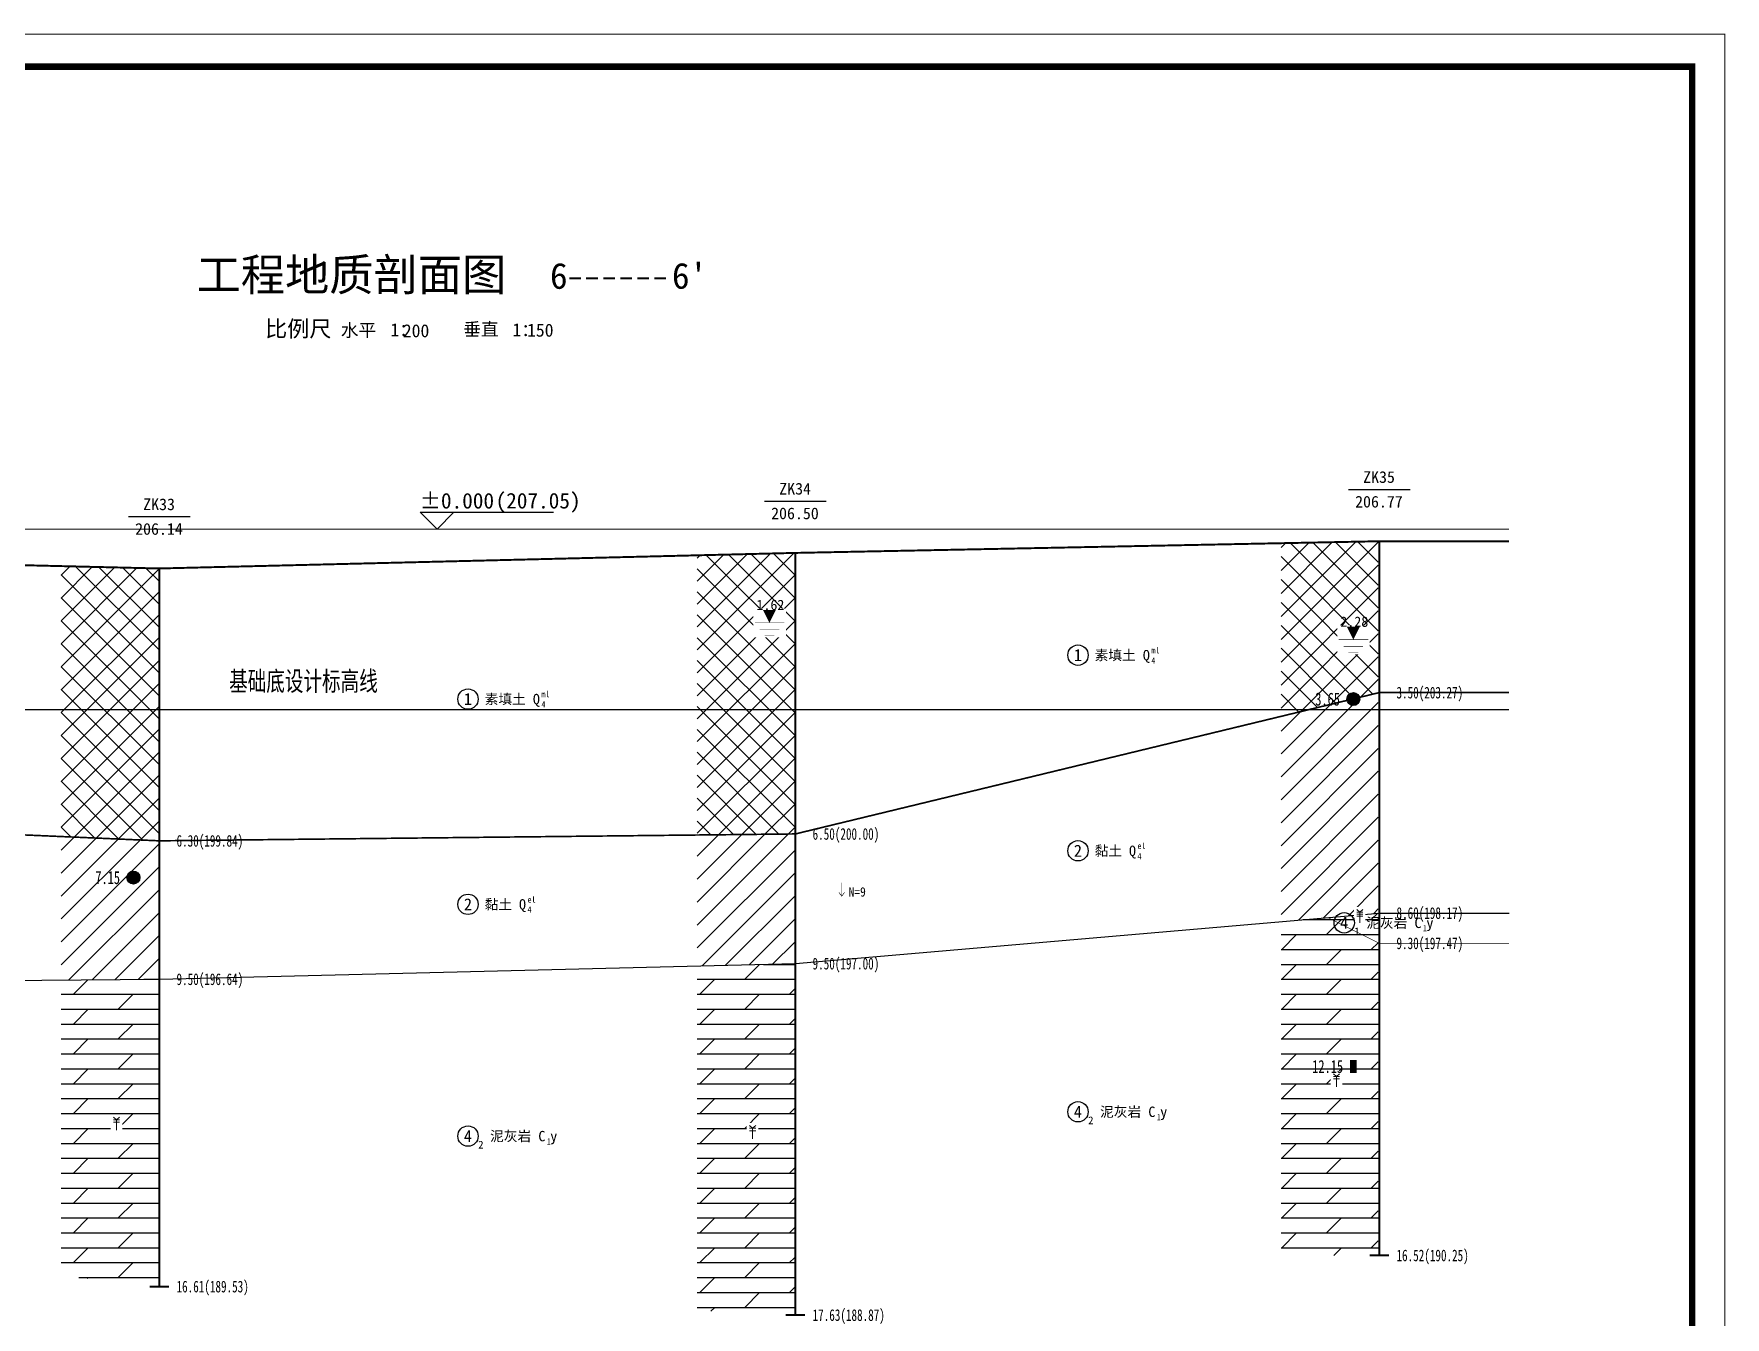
# Model space of a CAD drawing. Header units: millimetres. Extents: x -255 to 9196, y 129 to 426.
# Drawn here: x 2484.8 to 2745.6, y 228.5 to 426.4 of the extents above; entities that cross this region are included whole.
import ezdxf
from ezdxf.enums import TextEntityAlignment as Align

# ---------------------------------------------------------------- set-up
doc = ezdxf.new("R2010")
doc.units = ezdxf.units.MM
doc.linetypes.add('sx', pattern=[10, 5, 0, 5, 0])
for name, color, linetype in [('GiCAD_PouMian', 7, 'Continuous'), ('GICAD_QUYANG', 7, 'Continuous'), ('地质-图框', 7, 'Continuous'), ('地质-地层符号', 3, 'Continuous'), ('地质-地层线', 7, 'Continuous'), ('地质-地面线', 7, 'Continuous'), ('地质-填充花纹', 4, 'Continuous'), ('地质-文字', 7, 'Continuous'), ('地质-标贯', 7, 'Continuous'), ('地质-水位线', 5, 'Continuous'), ('地质-钻孔', 7, 'Continuous')]:
    doc.layers.add(name, color=color, linetype=linetype)
doc.layers.add('不打印', color=7, linetype='Continuous', plot=False)
doc.styles.add('BG_ST', font='', dxfattribs={"width": 0.7})
doc.styles.add('LZ_FONTS_FS', font='simfang.ttf', dxfattribs={"width": 0.7})
doc.styles.add('LZ_PMT_LINE', font='', dxfattribs={"height": 2})
doc.styles.get("Standard").update_dxf_attribs({"font": 'simfang.ttf', "height": 2.5})
doc.styles.add('地下水位', font='', dxfattribs={"width": 0.7, "height": 1.58})
doc.styles.add('地层编号', font='', dxfattribs={"width": 0.7, "height": 1.85})
doc.styles.add('层底标注', font='', dxfattribs={"width": 0.7, "height": 1.8})
doc.styles.add('岩土名称', font='simfang.ttf', dxfattribs={"width": 0.7, "height": 1.55})
doc.styles.add('时代', font='', dxfattribs={"width": 0.7, "height": 1.6})
doc.styles.add('标贯动探', font='', dxfattribs={"width": 0.7, "height": 1.45})
doc.styles.add('标题', font='simfang.ttf', dxfattribs={"width": 0.7, "height": 8})
doc.styles.add('钻孔标注', font='', dxfattribs={"width": 0.7, "height": 1.8})
doc.styles.get('BG_ST').set_extended_font_data('SimSun')
doc.styles.get('LZ_PMT_LINE').set_extended_font_data('SimSun')
doc.styles.get('地下水位').set_extended_font_data('FangSong_GB2312')
doc.styles.get('地层编号').set_extended_font_data('FangSong_GB2312')
doc.styles.get('层底标注').set_extended_font_data('FangSong_GB2312')
doc.styles.get('时代').set_extended_font_data('FangSong_GB2312')
doc.styles.get('标贯动探').set_extended_font_data('FangSong_GB2312')
doc.styles.get('钻孔标注').set_extended_font_data('FangSong_GB2312')
doc.linetypes.add('bzhjcx', pattern='A,0.001,[2,XX1.shx,S=1,R=0,X=1,Y=0],-2', length=2.001)
doc.linetypes.add('swx', pattern='A,7,-1.5,["●",LZ_PMT_LINE,S=0.05,R=0,X=0,Y=0],-1.5', length=10)
pattern_1 = [(0, (0, 0), (0, 2.3), []), (45, (0, 0), (4e-16, 4.5999997), [3.252691, -6.505382])]
pattern_2 = [(45, (0, 0), (-1.767767, 1.767767), []), (135, (0, 0), (-1.767767, -1.767767), [])]
pattern_3 = [(45, (0, 0), (-1.767767, 1.767767), [])]

# ---------------------------------------------------------------- blocks, each defined once
blk = doc.blocks.new('FHzhong.dwg')
at = {"color": 1, "lineweight": 0}
for p, q in [((1.06, 1.62), (0.57, 2.04)), ((0.57, 1.62), (1.53, 1.62)), ((0.57, 1.25), (1.53, 1.25)), ((1.05, 0), (1.05, 1.62)), ((1.06, 1.62), (1.53, 2.04))]:
    blk.add_line(p, q, dxfattribs=at)
blk = doc.blocks.new('WipeoutBlock')
blk.add_wipeout([(0, 0), (0, 1), (1, 1), (1, 0)])
blk = doc.blocks.new('FHqiang.dwg')
at = {"color": 1, "lineweight": 0}
for p, q in [((1.06, 1.62), (0.57, 2.04)), ((0.57, 1.62), (1.53, 1.62)), ((0.57, 1.32), (1.53, 1.32)), ((0.57, 1.02), (1.53, 1.02)), ((1.05, 0), (1.05, 1.62)), ((1.06, 1.62), (1.53, 2.04))]:
    blk.add_line(p, q, dxfattribs=at)
blk = doc.blocks.new('gkqy_yuan.dwg不标1')
at = {"layer": 'GiCAD_PouMian'}
h = blk.add_hatch(color=1, dxfattribs=at)
edge = h.paths.add_edge_path()
edge.add_arc((0, 0), 1, 0, 360)
at = {"layer": 'GICAD_QUYANG', "color": 1}
blk.add_circle((0, 0), 1, dxfattribs=at)
blk = doc.blocks.new('gkqy_yan.dwg不标1', base_point=(0, -1))
at = {"color": 1}
blk.add_solid([(-0.5, -2), (-0.5, 0), (0.5, -2), (0.5, 0)], dxfattribs=at)
blk = doc.blocks.new('gkbgfh')
at = {"linetype": 'Continuous'}
blk.add_wipeout([(-0.23, -0.2), (1.12, -0.2), (1.12, 2.33), (-0.23, 2.33)], dxfattribs=at).dxf.layer = '地质-标贯'
at = {"color": 1, "const_width": 0.1}
for points in [[(0.01, 0.61), (0.46, 0.08), (0.88, 0.64)], [(0.46, 2.13), (0.46, 0.08)]]:
    blk.add_lwpolyline(points, dxfattribs=at)
blk = doc.blocks.new('shuiweifh')
at = {"linetype": 'swx'}
blk.add_wipeout([(-2.47, -2.24), (2.54, -2.24), (2.54, 2.22), (-2.47, 2.22)], dxfattribs=at).dxf.layer = '地质-水位线'
at = {"color": 5}
blk.add_lwpolyline([(0, 0, 0, 2, 0), (0, 2, 2, 2, 0)], format="xyseb", dxfattribs=at)
for points, const_width in [([(-2.25, 0.02), (2.32, 0.02)], 0.075), ([(-1.5, -1), (1.5, -1)], 0.075), ([(-0.75, -2), (0.75, -2)], 0.05)]:
    blk.add_lwpolyline(points, dxfattribs=dict(at, const_width=const_width))
blk = doc.blocks.new('GC26')
blk.add_wipeout([(-2.26, 6.01), (17.92, 6.01), (17.93, 2.69), (-2.15, 2.71), (-2.27, 2.72)])
blk.add_text('(207.05)', height=2.408).set_placement((9.01, 3.19))
blk.add_wipeout([(-2.8, 2.72), (2.91, 2.72), (0.06, -0.14), (0.06, -0.14)])
at = {"color": 3}
for p, q in [((0, 0), (-2.6, 2.6)), ((-2.6, 2.6), (17.93, 2.6)), ((0, 0), (2.59, 2.6))]:
    blk.add_line(p, q, dxfattribs=at)
blk.add_text('±0.000', height=2.408).set_placement((-2.69, 3.18))

msp = doc.modelspace()

# ---------------------------------------------------------------- hatches: boundary and pattern name
at = {"layer": '地质-填充花纹', "linetype": 'Continuous'}
h = msp.add_hatch(dxfattribs=at)
h.set_pattern_fill('GKSTT', scale=0.5, style=0, pattern_type=2)
h.set_pattern_definition(pattern_2)
h.paths.add_polyline_path([(2692.09, 324.79), (2677.09, 321.15), (2677.09, 347.85), (2692.09, 348.15)])
h = msp.add_hatch(dxfattribs=at)
h.set_pattern_fill('GKSTT', scale=0.5, style=0, pattern_type=2)
h.set_pattern_definition(pattern_2)
h.paths.add_polyline_path([(2504.01, 343.96), (2504.01, 301.96), (2489.01, 302.62), (2489.01, 344.32)])
h = msp.add_hatch(dxfattribs=at)
h.set_pattern_fill('GKSTT', scale=0.5, style=0, pattern_type=2)
h.set_pattern_definition(pattern_2)
h.paths.add_polyline_path([(2602.07, 303.02), (2587.07, 302.86), (2587.07, 345.99), (2602.07, 346.35)])
h = msp.add_hatch(dxfattribs=at)
h.set_pattern_fill('GKNXT', scale=0.5, style=0, pattern_type=2)
h.set_pattern_definition(pattern_3)
h.paths.add_polyline_path([(2692.09, 290.81), (2684.29, 290.13), (2677.09, 289.51), (2677.09, 321.15), (2692.09, 324.79)])
h = msp.add_hatch(dxfattribs=at)
h.set_pattern_fill('GKNXT', scale=0.5, style=0, pattern_type=2)
h.set_pattern_definition(pattern_3)
h.paths.add_polyline_path([(2504.01, 301.96), (2504.01, 280.62), (2489.01, 280.5), (2489.01, 302.62)])
h = msp.add_hatch(dxfattribs=at)
h.set_pattern_fill('GKNXT', scale=0.5, style=0, pattern_type=2)
h.set_pattern_definition(pattern_3)
h.paths.add_polyline_path([(2602.07, 283.02), (2587.07, 282.65), (2587.07, 302.86), (2602.07, 303.02)])
h = msp.add_hatch(dxfattribs=at)
h.set_pattern_fill('GKNHY1', scale=0.5, style=0, pattern_type=2)
h.set_pattern_definition(pattern_1)
h.paths.add_polyline_path([(2692.09, 286.23), (2692.09, 238.02), (2677.09, 238.02), (2677.09, 289.51), (2684.29, 290.13)])
h = msp.add_hatch(dxfattribs=at)
h.set_pattern_fill('GKNHY1', scale=0.5, style=0, pattern_type=2)
h.set_pattern_definition(pattern_1)
h.paths.add_polyline_path([(2692.09, 286.23), (2684.29, 290.13), (2692.09, 290.81)])
h = msp.add_hatch(dxfattribs=at)
h.set_pattern_fill('GKNHY1', scale=0.5, style=0, pattern_type=2)
h.set_pattern_definition(pattern_1)
h.paths.add_polyline_path([(2602.07, 228.83), (2587.07, 229.5), (2587.07, 282.65), (2602.07, 283.02)])
h = msp.add_hatch(dxfattribs=at)
h.set_pattern_fill('GKNHY1', scale=0.5, style=0, pattern_type=2)
h.set_pattern_definition(pattern_1)
h.paths.add_polyline_path([(2504.01, 233.24), (2489.01, 234.91), (2489.01, 280.5), (2504.01, 280.62)])

# ---------------------------------------------------------------- linework, layer by layer
at = {"lineweight": 40, "elevation": -12.5}
for points in [[(2567.37, 388.73), (2569.12, 388.73)], [(2569.99, 388.73), (2571.75, 388.73)], [(2572.62, 388.73), (2574.37, 388.73)], [(2575.24, 388.73), (2577, 388.73)], [(2577.87, 388.73), (2579.62, 388.73)], [(2580.49, 388.73), (2582.24, 388.73)]]:
    msp.add_lwpolyline(points, dxfattribs=at)
at = {"color": 6, "linetype": 'swx', "const_width": 0.2, "flags": 128}
msp.add_lwpolyline([(2381.74, 322.19), (2712.25, 322.19)], dxfattribs=at)
at = {"layer": '地质-地层符号', "color": 7, "linetype": 'Continuous'}
for centre in [(2645.79, 330.59), (2551.75, 323.82), (2645.79, 300.42), (2551.75, 292.16), (2645.79, 260.17), (2551.75, 256.42)]:
    msp.add_ellipse(centre, major_axis=(0, 1.57), ratio=1, dxfattribs=at)
at = {"layer": '地质-地层线', "color": 4, "const_width": 0.25, "flags": 128}
msp.add_lwpolyline([(2381.73, 306.42), (2401.73, 306.42), (2504.16, 301.96), (2602.22, 303.02), (2692.24, 324.82), (2712.24, 324.82)], dxfattribs=at)
at = {"layer": '地质-地层线', "color": 4, "linetype": 'bzhjcx', "flags": 128}
msp.add_lwpolyline([(2381.73, 279.76), (2401.73, 279.76), (2504.16, 280.62), (2602.22, 283.02), (2692.24, 290.82), (2712.24, 290.82)], dxfattribs=at)
at = {"layer": '地质-地层线', "color": 2, "const_width": 0.1, "flags": 128}
msp.add_lwpolyline([(2684.29, 290.13), (2692.24, 286.16), (2712.24, 286.16)], dxfattribs=at)
at = {"layer": '地质-地面线', "color": 3, "linetype": 'Continuous', "const_width": 0.3}
msp.add_lwpolyline([(2381.73, 346.42), (2401.73, 346.42), (2504.16, 343.96), (2602.22, 346.36), (2692.24, 348.16), (2712.24, 348.16)], dxfattribs=at)
at = {"layer": '地质-钻孔', "color": 7, "linetype": 'Continuous'}
for p, q in [((2687.51, 356.16), (2696.98, 356.16)), ((2597.48, 354.36), (2606.95, 354.36)), ((2499.43, 351.96), (2508.9, 351.96))]:
    msp.add_line(p, q, dxfattribs=at)
at = {"layer": '地质-钻孔', "color": 7, "linetype": 'sx', "const_width": 0.3, "flags": 128}
for points in [[(2692.24, 348.16), (2692.24, 238.02)], [(2602.22, 346.36), (2602.22, 228.82)], [(2504.16, 343.96), (2504.16, 233.22)]]:
    msp.add_lwpolyline(points, dxfattribs=at)
at = {"layer": '地质-钻孔', "color": 7, "linetype": 'Continuous', "const_width": 0.3, "flags": 128}
for points in [[(2690.74, 238.02), (2693.74, 238.02)], [(2502.66, 233.22), (2505.66, 233.22)], [(2600.72, 228.82), (2603.72, 228.82)]]:
    msp.add_lwpolyline(points, dxfattribs=at)

# ---------------------------------------------------------------- block references
at = {"layer": 'GICAD_QUYANG', "linetype": 'Continuous'}
for p in [(2688.24, 323.82), (2500.16, 296.29)]:
    msp.add_blockref('gkqy_yuan.dwg不标1', p, dxfattribs=at)

# ---------------------------------------------------------------- texts
at = {"style": 'LZ_FONTS_FS'}
for s, height, p in [("6'", 4, (2583.19, 387.1, -12.5)), ('比例尺', 2.5, (2520.47, 379.69, -12.5)), ('水平', 2, (2532.14, 379.71, -12.5)), ('1：', 2, (2539.78, 379.78, -12.5)), ('200', 2, (2541.7, 379.62, -12.5)), ('垂直', 2, (2551.02, 379.86, -12.5)), ('1：', 2, (2558.6, 379.77, -12.5)), ('150', 2, (2560.85, 379.71, -12.5))]:
    msp.add_text(s, height=height, dxfattribs=at).set_placement(p)
msp.add_text('6', height=4, dxfattribs=at).set_placement((2567.11, 387.09, -12.5), align=Align.RIGHT)
at = {"linetype": 'Continuous', "style": 'BG_ST', "width": 0.7}
msp.add_text('基础底设计标高线', height=3, dxfattribs=at).set_placement((2514.92, 324.19), align=Align.BOTTOM_LEFT)
at = {"layer": 'GiCAD_PouMian', "color": 7, "style": '标题'}
msp.add_text('工程地质剖面图', height=5, dxfattribs=at).set_placement((2509.9, 386.77))
at = {"layer": 'GICAD_QUYANG', "color": 1, "linetype": 'Continuous', "width": 0.7}
for s, p in [('3.65', (2682.37, 322.82)), ('7.15', (2494.29, 295.29))]:
    msp.add_text(s, height=2, dxfattribs=at).set_placement(p)
at = {"layer": '地质-地层符号', "color": 7, "linetype": 'Continuous'}
for s, height, style, p in [('1', 1.85, '地层编号', (2645.15, 329.67)), ('素填土', 1.55, '岩土名称', (2648.36, 329.82)), ('Q', 1.6, '时代', (2655.79, 329.79)), ('1', 1.85, '地层编号', (2551.11, 322.9)), ('素填土', 1.55, '岩土名称', (2554.32, 323.05)), ('Q', 1.6, '时代', (2561.75, 323.02)), ('2', 1.85, '地层编号', (2645.15, 299.5)), ('黏土', 1.55, '岩土名称', (2648.36, 299.65)), ('Q', 1.6, '时代', (2653.65, 299.62)), ('2', 1.85, '地层编号', (2551.11, 291.23)), ('黏土', 1.55, '岩土名称', (2554.32, 291.38)), ('Q', 1.6, '时代', (2559.61, 291.36)), ('C', 1.6, '时代', (2697.66, 288.51)), ('y', 1.6, '时代', (2699.5, 288.51)), ('4', 1.85, '地层编号', (2645.15, 259.25)), ('泥灰岩', 1.55, '岩土名称', (2649.19, 259.4)), ('C', 1.6, '时代', (2656.63, 259.37)), ('2', 1.2, '地层编号', (2647.36, 258.25)), ('y', 1.6, '时代', (2658.46, 259.37)), ('4', 1.85, '地层编号', (2551.11, 255.5)), ('2', 1.2, '地层编号', (2553.32, 254.5)), ('泥灰岩', 1.55, '岩土名称', (2555.15, 255.65)), ('C', 1.6, '时代', (2562.59, 255.62)), ('y', 1.6, '时代', (2564.42, 255.62))]:
    msp.add_text(s, height=height, dxfattribs=dict(at, style=style)).set_placement(p)
at = {"layer": '地质-地层符号', "color": 7, "linetype": 'Continuous', "style": '时代', "width": 0.8}
for s, p in [('ml', (2657.1, 330.86)), ('4', (2657.1, 329.29)), ('4', (2563.06, 322.52)), ('ml', (2563.06, 324.09)), ('4', (2654.96, 299.12)), ('el', (2654.96, 300.69)), ('el', (2560.92, 292.42)), ('4', (2560.92, 290.86)), ('1', (2698.97, 288.01)), ('1', (2657.93, 258.87)), ('1', (2563.89, 255.12))]:
    msp.add_text(s, height=0.96, dxfattribs=at).set_placement(p)
at = {"layer": '地质-文字', "color": 7, "linetype": 'Continuous', "style": '层底标注', "width": 0.7}
for s, p in [('3.50(203.27)', (2694.89, 323.92)), ('6.30(199.84)', (2506.81, 301.06)), ('6.50(200.00)', (2604.87, 302.12)), ('8.60(198.17)', (2694.89, 289.92)), ('9.30(197.47)', (2694.89, 285.26)), ('9.50(196.64)', (2506.81, 279.72)), ('9.50(197.00)', (2604.87, 282.12)), ('16.52(190.25)', (2694.89, 237.12)), ('16.61(189.53)', (2506.81, 232.32)), ('17.63(188.87)', (2604.87, 227.92))]:
    msp.add_text(s, height=1.8, dxfattribs=at).set_placement(p)
at = {"layer": '地质-标贯', "color": 6, "linetype": 'Continuous', "style": '标贯动探', "width": 0.9}
msp.add_text('N=9', height=1.45, dxfattribs=at).set_placement((2610.42, 293.36))
at = {"layer": '地质-钻孔', "color": 7, "linetype": 'Continuous', "style": '钻孔标注'}
for s, p in [('ZK35', (2689.75, 357.16)), ('ZK33', (2501.67, 352.96)), ('ZK34', (2599.73, 355.36)), ('206.77', (2688.51, 353.36)), ('206.50', (2598.48, 351.56)), ('206.14', (2500.43, 349.16))]:
    msp.add_text(s, height=1.8, dxfattribs=at).set_placement(p)

# ---------------------------------------------------------------- next in the draw order: block references
at = {"layer": '地质-填充花纹', "linetype": 'Continuous', "xscale": 1.762031016556466, "yscale": 2.838761826268114}
for p in [(2688.35, 288.93), (2684.76, 263.61), (2496.68, 256.92), (2594.73, 255.61)]:
    msp.add_blockref('WipeoutBlock', p, dxfattribs=at)

# ---------------------------------------------------------------- next in the draw order: linework, layer by layer
at = {"layer": '不打印', "linetype": 'Continuous', "const_width": 0.15}
msp.add_lwpolyline([(2325.49, 129.34), (2745.49, 129.34), (2745.49, 426.34), (2325.49, 426.34), (2325.49, 129.34)], dxfattribs=at)
at = {"layer": '地质-图框', "linetype": 'Continuous', "const_width": 1}
msp.add_lwpolyline([(2330.49, 134.34), (2740.49, 134.34), (2740.49, 421.34), (2330.49, 421.34), (2330.49, 134.34), (2740.49, 134.34)], dxfattribs=at)
at = {"layer": '地质-地层符号', "color": 7, "linetype": 'Continuous'}
msp.add_ellipse((2686.83, 289.31), major_axis=(0, 1.57), ratio=1, dxfattribs=at)

# ---------------------------------------------------------------- next in the draw order: block references
at = {"layer": 'GICAD_QUYANG', "linetype": 'Continuous'}
msp.add_blockref('gkqy_yan.dwg不标1', (2688.24, 267.16), dxfattribs=at)
at = {"layer": '地质-填充花纹', "linetype": 'Continuous'}
for name, p in [('FHqiang.dwg', (2688.19, 289.33)), ('FHzhong.dwg', (2684.59, 264)), ('FHzhong.dwg', (2496.51, 257.32)), ('FHzhong.dwg', (2594.57, 256))]:
    msp.add_blockref(name, p, dxfattribs=at)

# ---------------------------------------------------------------- next in the draw order: texts
at = {"layer": 'GICAD_QUYANG', "color": 1, "linetype": 'Continuous', "width": 0.7}
msp.add_text('12.15', height=2, dxfattribs=at).set_placement((2681.9, 266.16))
at = {"layer": '地质-地层符号', "color": 7, "linetype": 'Continuous'}
for s, height, style, p in [('4', 1.85, '地层编号', (2686.19, 288.39)), ('泥灰岩', 1.55, '岩土名称', (2690.23, 288.54)), ('1', 1.2, '地层编号', (2688.39, 287.39))]:
    msp.add_text(s, height=height, dxfattribs=dict(at, style=style)).set_placement(p)

# ---------------------------------------------------------------- next in the draw order: block references
at = {"linetype": 'Continuous'}
msp.add_blockref('GC26', (2546.99, 350.02), dxfattribs=at)
at = {"layer": '地质-标贯', "color": 7, "linetype": 'Continuous'}
msp.add_blockref('gkbgfh', (2608.92, 293.36), dxfattribs=at)
at = {"layer": '地质-水位线', "color": 7, "linetype": 'swx'}
for p in [(2598.22, 335.56), (2688.24, 332.96)]:
    msp.add_blockref('shuiweifh', p, dxfattribs=at)

# ---------------------------------------------------------------- next in the draw order: linework, layer by layer
at = {"layer": '地质-水位线', "color": 5, "linetype": 'swx', "const_width": 0.2, "flags": 128}
msp.add_lwpolyline([(2381.74, 350.02), (2712.25, 350.02)], dxfattribs=at)

# ---------------------------------------------------------------- next in the draw order: texts
at = {"layer": '地质-水位线', "color": 5, "linetype": 'swx', "style": '地下水位'}
for s, p in [('1.62', (2596.22, 337.56)), ('2.28', (2686.24, 334.96))]:
    msp.add_text(s, height=1.58, dxfattribs=at).set_placement(p)

doc.saveas('drawing.dxf')
